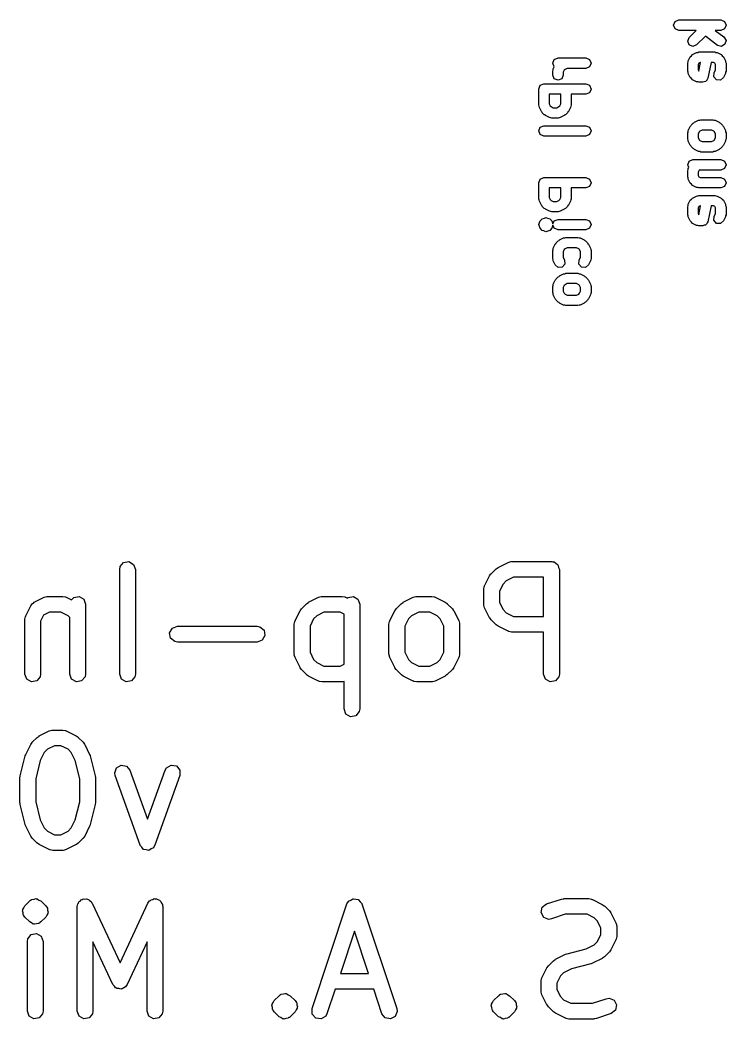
# Model space of a CAD drawing. Extents: x 93.7 to 107.5, y -108.7 to -89.5.
# Drawn here: x 100.77 to 107.51, y -108.73 to -99.18 of the extents above; entities that cross this region are included whole.
import ezdxf

# ---------------------------------------------------------------- set-up
doc = ezdxf.new("R2010")
doc.units = 0
doc.layers.add('BLACK', color=7, linetype='CONTINUOUS')

msp = doc.modelspace()

# ---------------------------------------------------------------- linework, layer by layer
at = {"layer": 'BLACK', "linetype": 'CONTINUOUS'}
for p, q in [((107.013, -99.2344), (107.028, -99.199)), ((107.028, -99.2697), (107.013, -99.2344)), ((107.028, -99.199), (107.063, -99.1844)), ((107.063, -99.1844), (107.463, -99.1844)), ((107.463, -99.1844), (107.499, -99.199)), ((107.499, -99.199), (107.513, -99.2344)), ((107.513, -99.2344), (107.499, -99.2697)), ((107.063, -99.2844), (107.028, -99.2697)), ((107.228, -99.2844), (107.063, -99.2844)), ((107.161, -99.3514), (107.228, -99.2844)), ((107.463, -99.2844), (107.41, -99.2844)), ((107.41, -99.2844), (107.493, -99.3467)), ((107.499, -99.2697), (107.463, -99.2844)), ((107.147, -99.3867), (107.161, -99.3514)), ((107.161, -99.4221), (107.147, -99.3867)), ((107.197, -99.4367), (107.161, -99.4221)), ((107.232, -99.4221), (107.197, -99.4367)), ((107.316, -99.3385), (107.232, -99.4221)), ((107.433, -99.4267), (107.316, -99.3385)), ((107.47, -99.4362), (107.433, -99.4267)), ((107.503, -99.4167), (107.47, -99.4362)), ((107.493, -99.3467), (107.513, -99.3797)), ((107.513, -99.3797), (107.503, -99.4167)), ((107.171, -99.5358), (107.183, -99.5254)), ((107.183, -99.5254), (107.193, -99.5134)), ((107.193, -99.5134), (107.231, -99.4944)), ((107.231, -99.4944), (107.243, -99.4936)), ((107.243, -99.4936), (107.254, -99.4891)), ((107.254, -99.4891), (107.406, -99.4891)), ((107.406, -99.4891), (107.417, -99.4936)), ((107.417, -99.4936), (107.428, -99.4944)), ((107.428, -99.4944), (107.467, -99.5134)), ((107.467, -99.5134), (107.477, -99.5254)), ((107.477, -99.5254), (107.489, -99.5358)), ((105.859, -99.5963), (105.873, -99.5609)), ((105.873, -99.6315), (105.859, -99.5963)), ((105.873, -99.5609), (105.909, -99.5463)), ((105.909, -99.5463), (106.175, -99.5463)), ((106.175, -99.5463), (106.211, -99.5609)), ((106.211, -99.5609), (106.225, -99.5963)), ((106.225, -99.5963), (106.211, -99.6316)), ((107.147, -99.5963), (107.151, -99.5855)), ((107.147, -99.6725), (107.147, -99.5963)), ((107.151, -99.5855), (107.152, -99.5739)), ((107.152, -99.5739), (107.171, -99.5358)), ((107.253, -99.5954), (107.247, -99.6081)), ((107.247, -99.6081), (107.247, -99.6606)), ((107.252, -99.6721), (107.269, -99.5891)), ((107.266, -99.5891), (107.253, -99.5954)), ((107.269, -99.5891), (107.266, -99.5891)), ((107.371, -99.5891), (107.341, -99.7394)), ((107.394, -99.5891), (107.371, -99.5891)), ((107.407, -99.5954), (107.394, -99.5891)), ((107.413, -99.6081), (107.407, -99.5954)), ((107.413, -99.6606), (107.413, -99.6081)), ((107.489, -99.5358), (107.508, -99.5739)), ((107.508, -99.5739), (107.509, -99.5855)), ((107.509, -99.5855), (107.513, -99.5963)), ((107.513, -99.5963), (107.513, -99.6725)), ((105.859, -99.6725), (105.863, -99.6617)), ((105.859, -99.7105), (105.859, -99.6725)), ((105.873, -99.7459), (105.859, -99.7105)), ((105.863, -99.6617), (105.864, -99.6501)), ((105.864, -99.6501), (105.873, -99.6315)), ((105.959, -99.7105), (105.944, -99.7459)), ((105.969, -99.664), (105.959, -99.6843)), ((105.959, -99.6843), (105.959, -99.7105)), ((105.976, -99.6564), (105.969, -99.664)), ((105.997, -99.6463), (105.976, -99.6564)), ((106.175, -99.6463), (105.997, -99.6463)), ((106.211, -99.6316), (106.175, -99.6463)), ((107.151, -99.6832), (107.147, -99.6725)), ((107.152, -99.6948), (107.151, -99.6832)), ((107.171, -99.7329), (107.152, -99.6948)), ((107.247, -99.6606), (107.252, -99.6721)), ((107.397, -99.7264), (107.399, -99.6882)), ((107.399, -99.6882), (107.413, -99.6606)), ((107.508, -99.6948), (107.489, -99.7329)), ((107.509, -99.6832), (107.508, -99.6948)), ((107.513, -99.6725), (107.509, -99.6832)), ((105.725, -99.8439), (105.74, -99.8085)), ((105.74, -99.8085), (105.775, -99.7939)), ((105.775, -99.7939), (106.175, -99.7939)), ((105.909, -99.7605), (105.873, -99.7459)), ((105.944, -99.7459), (105.909, -99.7605)), ((106.175, -99.7939), (106.211, -99.8085)), ((106.211, -99.8085), (106.225, -99.8439)), ((107.183, -99.7433), (107.171, -99.7329)), ((107.193, -99.7553), (107.183, -99.7433)), ((107.231, -99.7743), (107.193, -99.7553)), ((107.243, -99.7751), (107.231, -99.7743)), ((107.254, -99.7796), (107.243, -99.7751)), ((107.292, -99.7796), (107.254, -99.7796)), ((107.305, -99.774), (107.292, -99.7796)), ((107.32, -99.7712), (107.305, -99.774)), ((107.322, -99.7669), (107.32, -99.7712)), ((107.327, -99.765), (107.322, -99.7669)), ((107.333, -99.7515), (107.327, -99.765)), ((107.341, -99.7394), (107.333, -99.7515)), ((107.422, -99.7553), (107.397, -99.7264)), ((107.46, -99.758), (107.422, -99.7553)), ((107.489, -99.7329), (107.46, -99.758)), ((105.725, -99.9963), (105.725, -99.8439)), ((105.825, -99.8939), (105.825, -99.9845)), ((105.935, -99.8939), (105.825, -99.8939)), ((105.935, -99.9845), (105.935, -99.8939)), ((106.175, -99.8939), (106.035, -99.8939)), ((106.035, -99.8939), (106.035, -99.9963)), ((106.211, -99.8792), (106.175, -99.8939)), ((106.225, -99.8439), (106.211, -99.8792)), ((105.73, -100.007), (105.725, -99.9963)), ((105.825, -99.9845), (105.835, -100.005)), ((105.835, -100.005), (105.843, -100.012)), ((105.917, -100.012), (105.925, -100.005)), ((105.925, -100.005), (105.935, -99.9845)), ((106.035, -99.9963), (106.03, -100.007)), ((105.731, -100.019), (105.73, -100.007)), ((105.75, -100.057), (105.731, -100.019)), ((105.756, -100.062), (105.75, -100.057)), ((105.759, -100.07), (105.756, -100.062)), ((105.778, -100.089), (105.759, -100.07)), ((105.786, -100.092), (105.778, -100.089)), ((105.791, -100.098), (105.786, -100.092)), ((105.829, -100.117), (105.791, -100.098)), ((105.843, -100.012), (105.863, -100.022)), ((105.863, -100.022), (105.897, -100.022)), ((105.897, -100.022), (105.917, -100.012)), ((105.969, -100.098), (105.931, -100.117)), ((105.974, -100.092), (105.969, -100.098)), ((105.982, -100.089), (105.974, -100.092)), ((106.001, -100.07), (105.982, -100.089)), ((106.004, -100.062), (106.001, -100.07)), ((106.01, -100.057), (106.004, -100.062)), ((106.029, -100.019), (106.01, -100.057)), ((106.03, -100.007), (106.029, -100.019)), ((105.74, -100.209), (105.775, -100.194)), ((105.775, -100.194), (106.175, -100.194)), ((105.841, -100.118), (105.829, -100.117)), ((105.851, -100.122), (105.841, -100.118)), ((105.909, -100.122), (105.851, -100.122)), ((105.919, -100.118), (105.909, -100.122)), ((105.931, -100.117), (105.919, -100.118)), ((106.175, -100.194), (106.211, -100.209)), ((107.171, -100.202), (107.177, -100.197)), ((107.177, -100.197), (107.18, -100.189)), ((107.18, -100.189), (107.199, -100.17)), ((107.199, -100.17), (107.207, -100.167)), ((107.207, -100.167), (107.212, -100.161)), ((107.212, -100.161), (107.25, -100.142)), ((107.25, -100.142), (107.262, -100.141)), ((107.262, -100.141), (107.273, -100.137)), ((107.273, -100.137), (107.387, -100.137)), ((107.387, -100.137), (107.398, -100.141)), ((107.398, -100.141), (107.409, -100.142)), ((107.409, -100.142), (107.448, -100.161)), ((107.448, -100.161), (107.453, -100.167)), ((107.453, -100.167), (107.46, -100.17)), ((107.46, -100.17), (107.48, -100.189)), ((107.48, -100.189), (107.483, -100.197)), ((107.483, -100.197), (107.489, -100.202)), ((105.725, -100.244), (105.74, -100.209)), ((105.74, -100.279), (105.725, -100.244)), ((105.775, -100.294), (105.74, -100.279)), ((106.211, -100.279), (106.175, -100.294)), ((106.211, -100.209), (106.225, -100.244)), ((106.225, -100.244), (106.211, -100.279)), ((107.147, -100.263), (107.151, -100.252)), ((107.147, -100.32), (107.147, -100.263)), ((107.151, -100.252), (107.152, -100.241)), ((107.152, -100.241), (107.171, -100.202)), ((107.257, -100.254), (107.247, -100.275)), ((107.247, -100.275), (107.247, -100.308)), ((107.264, -100.247), (107.257, -100.254)), ((107.285, -100.237), (107.264, -100.247)), ((107.375, -100.237), (107.285, -100.237)), ((107.396, -100.247), (107.375, -100.237)), ((107.403, -100.254), (107.396, -100.247)), ((107.413, -100.275), (107.403, -100.254)), ((107.413, -100.308), (107.413, -100.275)), ((107.489, -100.202), (107.508, -100.241)), ((107.508, -100.241), (107.509, -100.252)), ((107.509, -100.252), (107.513, -100.263)), ((107.513, -100.263), (107.513, -100.32)), ((106.175, -100.294), (105.775, -100.294)), ((107.151, -100.331), (107.147, -100.32)), ((107.152, -100.342), (107.151, -100.331)), ((107.171, -100.381), (107.152, -100.342)), ((107.177, -100.386), (107.171, -100.381)), ((107.18, -100.394), (107.177, -100.386)), ((107.247, -100.308), (107.257, -100.329)), ((107.257, -100.329), (107.264, -100.336)), ((107.264, -100.336), (107.285, -100.346)), ((107.285, -100.346), (107.375, -100.346)), ((107.375, -100.346), (107.396, -100.336)), ((107.396, -100.336), (107.403, -100.329)), ((107.403, -100.329), (107.413, -100.308)), ((107.483, -100.386), (107.48, -100.394)), ((107.489, -100.381), (107.483, -100.386)), ((107.508, -100.342), (107.489, -100.381)), ((107.509, -100.331), (107.508, -100.342)), ((107.513, -100.32), (107.509, -100.331)), ((107.199, -100.413), (107.18, -100.394)), ((107.207, -100.416), (107.199, -100.413)), ((107.212, -100.422), (107.207, -100.416)), ((107.25, -100.441), (107.212, -100.422)), ((107.262, -100.442), (107.25, -100.441)), ((107.273, -100.446), (107.262, -100.442)), ((107.387, -100.446), (107.273, -100.446)), ((107.398, -100.442), (107.387, -100.446)), ((107.409, -100.441), (107.398, -100.442)), ((107.448, -100.422), (107.409, -100.441)), ((107.453, -100.416), (107.448, -100.422)), ((107.46, -100.413), (107.453, -100.416)), ((107.48, -100.394), (107.46, -100.413)), ((107.147, -100.568), (107.161, -100.532)), ((107.157, -100.592), (107.147, -100.568)), ((107.161, -100.532), (107.197, -100.518)), ((107.197, -100.518), (107.463, -100.518)), ((107.463, -100.518), (107.499, -100.532)), ((107.499, -100.532), (107.513, -100.568)), ((107.513, -100.568), (107.499, -100.603)), ((107.147, -100.625), (107.151, -100.614)), ((107.147, -100.682), (107.147, -100.625)), ((107.151, -100.614), (107.152, -100.602)), ((107.152, -100.602), (107.157, -100.592)), ((107.256, -100.618), (107.247, -100.637)), ((107.247, -100.637), (107.247, -100.67)), ((107.247, -100.67), (107.253, -100.683)), ((107.463, -100.618), (107.256, -100.618)), ((107.499, -100.603), (107.463, -100.618)), ((105.725, -100.739), (105.74, -100.704)), ((105.725, -100.892), (105.725, -100.739)), ((105.74, -100.704), (105.775, -100.689)), ((105.775, -100.689), (106.175, -100.689)), ((106.175, -100.689), (106.211, -100.704)), ((106.211, -100.704), (106.225, -100.739)), ((106.225, -100.739), (106.211, -100.774)), ((107.151, -100.693), (107.147, -100.682)), ((107.152, -100.704), (107.151, -100.693)), ((107.171, -100.742), (107.152, -100.704)), ((107.183, -100.753), (107.171, -100.742)), ((107.193, -100.765), (107.183, -100.753)), ((107.231, -100.784), (107.193, -100.765)), ((107.253, -100.683), (107.266, -100.689)), ((107.266, -100.689), (107.463, -100.689)), ((107.463, -100.689), (107.499, -100.704)), ((107.499, -100.704), (107.513, -100.739)), ((107.513, -100.739), (107.499, -100.774)), ((105.825, -100.789), (105.825, -100.88)), ((105.935, -100.789), (105.825, -100.789)), ((105.935, -100.88), (105.935, -100.789)), ((106.175, -100.789), (106.035, -100.789)), ((106.035, -100.789), (106.035, -100.892)), ((106.211, -100.774), (106.175, -100.789)), ((107.243, -100.785), (107.231, -100.784)), ((107.231, -100.866), (107.243, -100.865)), ((107.254, -100.789), (107.243, -100.785)), ((107.243, -100.865), (107.254, -100.861)), ((107.463, -100.789), (107.254, -100.789)), ((107.254, -100.861), (107.406, -100.861)), ((107.406, -100.861), (107.417, -100.865)), ((107.417, -100.865), (107.428, -100.866)), ((107.499, -100.774), (107.463, -100.789)), ((105.73, -100.902), (105.725, -100.892)), ((105.731, -100.914), (105.73, -100.902)), ((105.75, -100.952), (105.731, -100.914)), ((105.756, -100.957), (105.75, -100.952)), ((105.759, -100.965), (105.756, -100.957)), ((105.825, -100.88), (105.835, -100.9)), ((105.835, -100.9), (105.843, -100.908)), ((105.843, -100.908), (105.863, -100.918)), ((105.863, -100.918), (105.897, -100.918)), ((105.897, -100.918), (105.917, -100.908)), ((105.917, -100.908), (105.925, -100.9)), ((105.925, -100.9), (105.935, -100.88)), ((106.004, -100.957), (106.001, -100.965)), ((106.01, -100.952), (106.004, -100.957)), ((106.029, -100.914), (106.01, -100.952)), ((106.03, -100.902), (106.029, -100.914)), ((106.035, -100.892), (106.03, -100.902)), ((107.147, -100.968), (107.151, -100.957)), ((107.151, -100.957), (107.152, -100.945)), ((107.152, -100.945), (107.171, -100.907)), ((107.171, -100.907), (107.183, -100.897)), ((107.183, -100.897), (107.193, -100.885)), ((107.193, -100.885), (107.231, -100.866)), ((107.428, -100.866), (107.467, -100.885)), ((107.467, -100.885), (107.477, -100.897)), ((107.477, -100.897), (107.489, -100.907)), ((107.489, -100.907), (107.508, -100.945)), ((107.508, -100.945), (107.509, -100.957)), ((107.509, -100.957), (107.513, -100.968)), ((105.778, -100.984), (105.759, -100.965)), ((105.786, -100.987), (105.778, -100.984)), ((105.791, -100.993), (105.786, -100.987)), ((105.829, -101.012), (105.791, -100.993)), ((105.841, -101.013), (105.829, -101.012)), ((105.851, -101.018), (105.841, -101.013)), ((105.909, -101.018), (105.851, -101.018)), ((105.919, -101.013), (105.909, -101.018)), ((105.931, -101.012), (105.919, -101.013)), ((105.969, -100.993), (105.931, -101.012)), ((105.974, -100.987), (105.969, -100.993)), ((105.982, -100.984), (105.974, -100.987)), ((106.001, -100.965), (105.982, -100.984)), ((107.147, -101.044), (107.147, -100.968)), ((107.151, -101.055), (107.147, -101.044)), ((107.152, -101.066), (107.151, -101.055)), ((107.253, -100.967), (107.247, -100.979)), ((107.247, -100.979), (107.247, -101.032)), ((107.247, -101.032), (107.252, -101.044)), ((107.252, -101.044), (107.269, -100.961)), ((107.266, -100.961), (107.253, -100.967)), ((107.269, -100.961), (107.266, -100.961)), ((107.371, -100.961), (107.341, -101.111)), ((107.394, -100.961), (107.371, -100.961)), ((107.407, -100.967), (107.394, -100.961)), ((107.399, -101.06), (107.413, -101.032)), ((107.413, -100.979), (107.407, -100.967)), ((107.413, -101.032), (107.413, -100.979)), ((107.509, -101.055), (107.508, -101.066)), ((107.513, -101.044), (107.509, -101.055)), ((107.513, -100.968), (107.513, -101.044)), ((105.725, -101.139), (105.73, -101.129)), ((105.729, -101.148), (105.725, -101.139)), ((105.74, -101.174), (105.729, -101.148)), ((105.73, -101.129), (105.733, -101.12)), ((105.733, -101.12), (105.74, -101.104)), ((105.74, -101.104), (105.759, -101.085)), ((105.74, -101.104), (105.74, -101.104)), ((105.74, -101.104), (105.74, -101.104)), ((105.759, -101.085), (105.78, -101.076)), ((105.759, -101.085), (105.759, -101.085)), ((105.759, -101.085), (105.759, -101.085)), ((105.78, -101.076), (105.794, -101.07)), ((105.794, -101.07), (105.794, -101.07)), ((105.794, -101.07), (105.809, -101.076)), ((105.809, -101.076), (105.83, -101.085)), ((105.83, -101.085), (105.83, -101.085)), ((105.83, -101.085), (105.83, -101.085)), ((105.83, -101.085), (105.849, -101.104)), ((105.849, -101.104), (105.849, -101.104)), ((105.849, -101.104), (105.861, -101.133)), ((105.861, -101.145), (105.849, -101.174)), ((105.861, -101.133), (105.873, -101.104)), ((105.873, -101.174), (105.861, -101.145)), ((105.873, -101.104), (105.909, -101.089)), ((105.909, -101.089), (106.175, -101.089)), ((106.175, -101.089), (106.211, -101.104)), ((106.211, -101.104), (106.225, -101.139)), ((106.225, -101.139), (106.211, -101.174)), ((107.171, -101.104), (107.152, -101.066)), ((107.183, -101.115), (107.171, -101.104)), ((107.193, -101.127), (107.183, -101.115)), ((107.231, -101.146), (107.193, -101.127)), ((107.243, -101.147), (107.231, -101.146)), ((107.254, -101.151), (107.243, -101.147)), ((107.292, -101.151), (107.254, -101.151)), ((107.305, -101.145), (107.292, -101.151)), ((107.32, -101.143), (107.305, -101.145)), ((107.322, -101.138), (107.32, -101.143)), ((107.327, -101.136), (107.322, -101.138)), ((107.333, -101.123), (107.327, -101.136)), ((107.341, -101.111), (107.333, -101.123)), ((107.397, -101.098), (107.399, -101.06)), ((107.422, -101.127), (107.397, -101.098)), ((107.46, -101.129), (107.422, -101.127)), ((107.489, -101.104), (107.46, -101.129)), ((107.508, -101.066), (107.489, -101.104)), ((105.759, -101.194), (105.74, -101.174)), ((105.74, -101.174), (105.74, -101.174)), ((105.74, -101.174), (105.74, -101.174)), ((105.774, -101.2), (105.759, -101.194)), ((105.794, -101.208), (105.774, -101.2)), ((105.83, -101.194), (105.794, -101.208)), ((105.849, -101.174), (105.83, -101.194)), ((105.909, -101.189), (105.873, -101.174)), ((106.175, -101.189), (105.909, -101.189)), ((106.211, -101.174), (106.175, -101.189)), ((105.864, -101.364), (105.883, -101.326)), ((105.883, -101.326), (105.889, -101.321)), ((105.889, -101.321), (105.892, -101.313)), ((105.892, -101.313), (105.911, -101.294)), ((105.911, -101.294), (105.919, -101.291)), ((105.919, -101.291), (105.924, -101.285)), ((105.924, -101.285), (105.962, -101.266)), ((105.962, -101.266), (105.974, -101.265)), ((105.974, -101.265), (105.985, -101.261)), ((105.985, -101.261), (106.099, -101.261)), ((106.099, -101.261), (106.11, -101.265)), ((106.11, -101.265), (106.121, -101.266)), ((106.121, -101.266), (106.16, -101.285)), ((106.16, -101.285), (106.165, -101.291)), ((106.165, -101.291), (106.172, -101.294)), ((106.172, -101.294), (106.192, -101.313)), ((106.192, -101.313), (106.195, -101.321)), ((106.195, -101.321), (106.201, -101.326)), ((106.201, -101.326), (106.22, -101.364)), ((105.859, -101.387), (105.863, -101.376)), ((105.859, -101.463), (105.859, -101.387)), ((105.863, -101.376), (105.864, -101.364)), ((105.969, -101.378), (105.959, -101.399)), ((105.959, -101.399), (105.959, -101.451)), ((105.976, -101.371), (105.969, -101.378)), ((105.997, -101.361), (105.976, -101.371)), ((106.087, -101.361), (105.997, -101.361)), ((106.108, -101.371), (106.087, -101.361)), ((106.115, -101.378), (106.108, -101.371)), ((106.125, -101.399), (106.115, -101.378)), ((106.125, -101.451), (106.125, -101.399)), ((106.22, -101.364), (106.221, -101.376)), ((106.221, -101.376), (106.225, -101.387)), ((106.225, -101.387), (106.225, -101.463)), ((105.863, -101.474), (105.859, -101.463)), ((105.864, -101.485), (105.863, -101.474)), ((105.883, -101.523), (105.864, -101.485)), ((105.912, -101.548), (105.883, -101.523)), ((105.975, -101.517), (105.95, -101.546)), ((105.959, -101.451), (105.972, -101.479)), ((105.972, -101.479), (105.975, -101.517)), ((106.109, -101.517), (106.111, -101.479)), ((106.134, -101.546), (106.109, -101.517)), ((106.111, -101.479), (106.125, -101.451)), ((106.201, -101.523), (106.172, -101.548)), ((106.22, -101.485), (106.201, -101.523)), ((106.221, -101.474), (106.22, -101.485)), ((106.225, -101.463), (106.221, -101.474)), ((105.95, -101.546), (105.912, -101.548)), ((105.919, -101.634), (105.924, -101.628)), ((105.924, -101.628), (105.962, -101.609)), ((105.962, -101.609), (105.974, -101.608)), ((105.974, -101.608), (105.985, -101.603)), ((105.985, -101.603), (106.099, -101.603)), ((106.099, -101.603), (106.11, -101.608)), ((106.11, -101.608), (106.121, -101.609)), ((106.121, -101.609), (106.16, -101.628)), ((106.172, -101.548), (106.134, -101.546)), ((106.16, -101.628), (106.165, -101.634)), ((105.859, -101.73), (105.863, -101.719)), ((105.863, -101.719), (105.864, -101.707)), ((105.864, -101.707), (105.883, -101.669)), ((105.883, -101.669), (105.889, -101.664)), ((105.889, -101.664), (105.892, -101.656)), ((105.892, -101.656), (105.911, -101.637)), ((105.911, -101.637), (105.919, -101.634)), ((105.969, -101.721), (105.959, -101.741)), ((105.976, -101.714), (105.969, -101.721)), ((105.997, -101.703), (105.976, -101.714)), ((106.087, -101.703), (105.997, -101.703)), ((106.108, -101.714), (106.087, -101.703)), ((106.115, -101.721), (106.108, -101.714)), ((106.125, -101.741), (106.115, -101.721)), ((106.165, -101.634), (106.172, -101.637)), ((106.172, -101.637), (106.192, -101.656)), ((106.192, -101.656), (106.195, -101.664)), ((106.195, -101.664), (106.201, -101.669)), ((106.201, -101.669), (106.22, -101.707)), ((106.22, -101.707), (106.221, -101.719)), ((106.221, -101.719), (106.225, -101.73)), ((105.859, -101.787), (105.859, -101.73)), ((105.863, -101.797), (105.859, -101.787)), ((105.864, -101.809), (105.863, -101.797)), ((105.883, -101.847), (105.864, -101.809)), ((105.959, -101.741), (105.959, -101.775)), ((105.959, -101.775), (105.969, -101.795)), ((105.969, -101.795), (105.976, -101.803)), ((105.976, -101.803), (105.997, -101.813)), ((105.997, -101.813), (106.087, -101.813)), ((106.087, -101.813), (106.108, -101.803)), ((106.108, -101.803), (106.115, -101.795)), ((106.115, -101.795), (106.125, -101.775)), ((106.125, -101.775), (106.125, -101.741)), ((106.22, -101.809), (106.201, -101.847)), ((106.221, -101.797), (106.22, -101.809)), ((106.225, -101.787), (106.221, -101.797)), ((106.225, -101.73), (106.225, -101.787)), ((105.889, -101.853), (105.883, -101.847)), ((105.892, -101.86), (105.889, -101.853)), ((105.911, -101.879), (105.892, -101.86)), ((105.919, -101.882), (105.911, -101.879)), ((105.924, -101.889), (105.919, -101.882)), ((105.962, -101.908), (105.924, -101.889)), ((105.974, -101.908), (105.962, -101.908)), ((105.985, -101.913), (105.974, -101.908)), ((106.099, -101.913), (105.985, -101.913)), ((106.11, -101.908), (106.099, -101.913)), ((106.121, -101.908), (106.11, -101.908)), ((106.16, -101.889), (106.121, -101.908)), ((106.165, -101.882), (106.16, -101.889)), ((106.172, -101.879), (106.165, -101.882)), ((106.192, -101.86), (106.172, -101.879)), ((106.195, -101.853), (106.192, -101.86)), ((106.201, -101.847), (106.195, -101.853)), ((101.728, -104.406), (101.761, -104.367)), ((101.761, -104.367), (101.812, -104.358)), ((101.812, -104.358), (101.856, -104.384)), ((101.856, -104.384), (101.874, -104.432)), ((105.337, -104.413), (105.432, -104.365)), ((105.432, -104.365), (105.457, -104.357)), ((105.457, -104.357), (105.461, -104.359)), ((105.461, -104.359), (105.466, -104.357)), ((105.466, -104.357), (105.847, -104.357)), ((105.847, -104.357), (105.856, -104.359)), ((105.856, -104.359), (105.86, -104.358)), ((105.86, -104.358), (105.862, -104.36)), ((105.862, -104.36), (105.872, -104.361)), ((105.872, -104.361), (105.887, -104.374)), ((105.887, -104.374), (105.904, -104.384)), ((105.904, -104.384), (105.906, -104.39)), ((105.906, -104.39), (105.911, -104.394)), ((105.911, -104.394), (105.915, -104.414)), ((101.724, -104.432), (101.728, -104.406)), ((101.724, -105.432), (101.724, -104.432)), ((101.874, -104.432), (101.874, -105.432)), ((105.256, -104.494), (105.269, -104.476)), ((105.269, -104.476), (105.27, -104.474)), ((105.27, -104.474), (105.317, -104.427)), ((105.317, -104.427), (105.336, -104.414)), ((105.336, -104.414), (105.337, -104.413)), ((105.915, -104.414), (105.922, -104.432)), ((105.922, -104.432), (105.922, -105.432)), ((105.208, -104.589), (105.256, -104.494)), ((105.384, -104.572), (105.35, -104.64)), ((105.415, -104.541), (105.384, -104.572)), ((105.483, -104.507), (105.415, -104.541)), ((105.772, -104.507), (105.483, -104.507)), ((105.772, -104.881), (105.772, -104.507)), ((105.2, -104.622), (105.205, -104.597)), ((105.2, -104.765), (105.2, -104.622)), ((105.205, -104.597), (105.208, -104.593)), ((105.208, -104.593), (105.208, -104.589)), ((105.35, -104.64), (105.35, -104.748)), ((100.875, -104.779), (100.89, -104.758)), ((100.89, -104.758), (100.901, -104.754)), ((100.901, -104.754), (100.908, -104.746)), ((100.908, -104.746), (101.003, -104.698)), ((101.003, -104.698), (101.028, -104.691)), ((101.028, -104.691), (101.033, -104.692)), ((101.033, -104.692), (101.037, -104.69)), ((101.037, -104.69), (101.18, -104.69)), ((101.18, -104.69), (101.206, -104.695)), ((101.206, -104.695), (101.209, -104.698)), ((101.209, -104.698), (101.213, -104.698)), ((101.213, -104.698), (101.265, -104.724)), ((101.265, -104.724), (101.285, -104.7)), ((101.285, -104.7), (101.336, -104.691)), ((101.336, -104.691), (101.38, -104.717)), ((101.38, -104.717), (101.398, -104.765)), ((101.398, -104.765), (101.398, -105.432)), ((103.46, -104.808), (103.508, -104.76)), ((103.508, -104.76), (103.526, -104.747)), ((103.526, -104.747), (103.527, -104.746)), ((103.527, -104.746), (103.623, -104.698)), ((103.623, -104.698), (103.647, -104.691)), ((103.647, -104.691), (103.652, -104.692)), ((103.652, -104.692), (103.656, -104.69)), ((103.656, -104.69), (103.847, -104.69)), ((103.847, -104.69), (103.872, -104.695)), ((103.872, -104.695), (103.876, -104.698)), ((103.876, -104.698), (103.88, -104.698)), ((103.88, -104.698), (103.898, -104.707)), ((103.898, -104.707), (103.904, -104.7)), ((103.904, -104.7), (103.955, -104.691)), ((103.955, -104.691), (103.999, -104.717)), ((103.999, -104.717), (104.017, -104.765)), ((104.017, -104.765), (104.017, -105.765)), ((104.365, -104.808), (104.413, -104.76)), ((104.413, -104.76), (104.431, -104.747)), ((104.431, -104.747), (104.432, -104.746)), ((104.432, -104.746), (104.527, -104.698)), ((104.527, -104.698), (104.552, -104.691)), ((104.552, -104.691), (104.557, -104.692)), ((104.557, -104.692), (104.561, -104.69)), ((104.561, -104.69), (104.704, -104.69)), ((104.704, -104.69), (104.729, -104.695)), ((104.729, -104.695), (104.733, -104.698)), ((104.733, -104.698), (104.737, -104.698)), ((104.737, -104.698), (104.832, -104.746)), ((104.832, -104.746), (104.85, -104.759)), ((104.85, -104.759), (104.852, -104.76)), ((104.852, -104.76), (104.9, -104.808)), ((105.202, -104.77), (105.2, -104.765)), ((105.201, -104.774), (105.202, -104.77)), ((105.208, -104.799), (105.201, -104.774)), ((105.35, -104.748), (105.384, -104.816)), ((100.827, -104.875), (100.875, -104.779)), ((100.998, -104.869), (100.969, -104.926)), ((101.055, -104.84), (100.998, -104.869)), ((101.162, -104.84), (101.055, -104.84)), ((101.231, -104.875), (101.162, -104.84)), ((103.398, -104.922), (103.446, -104.827)), ((103.446, -104.827), (103.459, -104.809)), ((103.459, -104.809), (103.46, -104.808)), ((103.674, -104.84), (103.605, -104.875)), ((103.829, -104.84), (103.674, -104.84)), ((103.867, -104.859), (103.829, -104.84)), ((103.867, -105.338), (103.867, -104.859)), ((104.303, -104.922), (104.351, -104.827)), ((104.351, -104.827), (104.364, -104.809)), ((104.364, -104.809), (104.365, -104.808)), ((104.579, -104.84), (104.51, -104.875)), ((104.686, -104.84), (104.579, -104.84)), ((104.754, -104.875), (104.686, -104.84)), ((104.9, -104.808), (104.912, -104.826)), ((104.912, -104.826), (104.914, -104.827)), ((104.914, -104.827), (104.961, -104.922)), ((105.256, -104.894), (105.208, -104.799)), ((105.384, -104.816), (105.415, -104.847)), ((105.415, -104.847), (105.483, -104.881)), ((100.819, -104.908), (100.824, -104.883)), ((100.819, -105.432), (100.819, -104.908)), ((100.824, -104.883), (100.827, -104.879)), ((100.827, -104.879), (100.827, -104.875)), ((100.969, -104.926), (100.969, -105.432)), ((101.248, -104.892), (101.231, -104.875)), ((101.248, -105.432), (101.248, -104.892)), ((103.391, -104.956), (103.395, -104.93)), ((103.391, -105.241), (103.391, -104.956)), ((103.395, -104.93), (103.398, -104.927)), ((103.398, -104.927), (103.398, -104.922)), ((103.575, -104.905), (103.541, -104.973)), ((103.605, -104.875), (103.575, -104.905)), ((104.295, -104.956), (104.3, -104.93)), ((104.295, -105.241), (104.295, -104.956)), ((104.3, -104.93), (104.303, -104.927)), ((104.303, -104.927), (104.303, -104.922)), ((104.48, -104.905), (104.445, -104.973)), ((104.51, -104.875), (104.48, -104.905)), ((104.785, -104.905), (104.754, -104.875)), ((104.819, -104.973), (104.785, -104.905)), ((104.961, -104.922), (104.969, -104.947)), ((104.969, -104.947), (104.968, -104.952)), ((104.968, -104.952), (104.969, -104.956)), ((104.969, -104.956), (104.969, -105.241)), ((105.257, -104.895), (105.256, -104.894)), ((105.27, -104.914), (105.257, -104.895)), ((105.317, -104.961), (105.27, -104.914)), ((105.319, -104.962), (105.317, -104.961)), ((105.337, -104.975), (105.319, -104.962)), ((105.483, -104.881), (105.772, -104.881)), ((102.201, -105.038), (102.227, -104.994)), ((102.21, -105.089), (102.201, -105.038)), ((102.227, -104.994), (102.275, -104.976)), ((102.275, -104.976), (103.037, -104.976)), ((103.037, -104.976), (103.063, -104.981)), ((103.063, -104.981), (103.102, -105.014)), ((103.111, -105.064), (103.085, -105.108)), ((103.102, -105.014), (103.111, -105.064)), ((103.541, -104.973), (103.541, -105.224)), ((104.445, -104.973), (104.445, -105.224)), ((104.819, -105.224), (104.819, -104.973)), ((105.432, -105.023), (105.337, -104.975)), ((105.436, -105.023), (105.432, -105.023)), ((105.44, -105.026), (105.436, -105.023)), ((105.466, -105.031), (105.44, -105.026)), ((105.772, -105.031), (105.466, -105.031)), ((105.772, -105.432), (105.772, -105.031)), ((102.249, -105.121), (102.21, -105.089)), ((102.275, -105.126), (102.249, -105.121)), ((103.037, -105.126), (102.275, -105.126)), ((103.085, -105.108), (103.037, -105.126)), ((103.392, -105.246), (103.391, -105.241)), ((103.391, -105.25), (103.392, -105.246)), ((103.398, -105.275), (103.391, -105.25)), ((103.541, -105.224), (103.575, -105.292)), ((104.297, -105.246), (104.295, -105.241)), ((104.296, -105.25), (104.297, -105.246)), ((104.303, -105.275), (104.296, -105.25)), ((104.445, -105.224), (104.48, -105.292)), ((104.785, -105.292), (104.819, -105.224)), ((104.969, -105.241), (104.965, -105.267)), ((103.446, -105.37), (103.398, -105.275)), ((103.575, -105.292), (103.605, -105.323)), ((103.605, -105.323), (103.674, -105.357)), ((103.829, -105.357), (103.867, -105.338)), ((104.351, -105.37), (104.303, -105.275)), ((104.48, -105.292), (104.51, -105.323)), ((104.51, -105.323), (104.579, -105.357)), ((104.686, -105.357), (104.754, -105.323)), ((104.754, -105.323), (104.785, -105.292)), ((104.961, -105.275), (104.914, -105.37)), ((104.962, -105.271), (104.961, -105.275)), ((104.965, -105.267), (104.962, -105.271)), ((100.837, -105.48), (100.819, -105.432)), ((100.969, -105.432), (100.965, -105.458)), ((101.265, -105.48), (101.248, -105.432)), ((101.398, -105.432), (101.393, -105.458)), ((101.741, -105.48), (101.724, -105.432)), ((101.874, -105.432), (101.869, -105.458)), ((103.447, -105.371), (103.446, -105.37)), ((103.46, -105.39), (103.447, -105.371)), ((103.508, -105.437), (103.46, -105.39)), ((103.509, -105.438), (103.508, -105.437)), ((103.527, -105.451), (103.509, -105.438)), ((103.674, -105.357), (103.829, -105.357)), ((104.352, -105.371), (104.351, -105.37)), ((104.365, -105.39), (104.352, -105.371)), ((104.413, -105.437), (104.365, -105.39)), ((104.414, -105.438), (104.413, -105.437)), ((104.432, -105.451), (104.414, -105.438)), ((104.579, -105.357), (104.686, -105.357)), ((104.852, -105.437), (104.834, -105.45)), ((104.9, -105.39), (104.852, -105.437)), ((104.914, -105.37), (104.9, -105.388)), ((104.9, -105.388), (104.9, -105.39)), ((105.789, -105.48), (105.772, -105.432)), ((105.922, -105.432), (105.917, -105.458)), ((100.881, -105.506), (100.837, -105.48)), ((100.932, -105.497), (100.881, -105.506)), ((100.965, -105.458), (100.932, -105.497)), ((101.31, -105.506), (101.265, -105.48)), ((101.36, -105.497), (101.31, -105.506)), ((101.393, -105.458), (101.36, -105.497)), ((101.786, -105.506), (101.741, -105.48)), ((101.836, -105.497), (101.786, -105.506)), ((101.869, -105.458), (101.836, -105.497)), ((103.623, -105.499), (103.527, -105.451)), ((103.627, -105.5), (103.623, -105.499)), ((103.63, -105.502), (103.627, -105.5)), ((103.656, -105.507), (103.63, -105.502)), ((103.847, -105.507), (103.656, -105.507)), ((103.851, -105.505), (103.847, -105.507)), ((103.855, -105.506), (103.851, -105.505)), ((103.867, -105.503), (103.855, -105.506)), ((103.867, -105.765), (103.867, -105.503)), ((104.527, -105.499), (104.432, -105.451)), ((104.532, -105.5), (104.527, -105.499)), ((104.535, -105.502), (104.532, -105.5)), ((104.561, -105.507), (104.535, -105.502)), ((104.704, -105.507), (104.561, -105.507)), ((104.708, -105.505), (104.704, -105.507)), ((104.712, -105.506), (104.708, -105.505)), ((104.737, -105.499), (104.712, -105.506)), ((104.832, -105.451), (104.737, -105.499)), ((104.834, -105.45), (104.832, -105.451)), ((105.834, -105.506), (105.789, -105.48)), ((105.884, -105.497), (105.834, -105.506)), ((105.917, -105.458), (105.884, -105.497)), ((103.884, -105.814), (103.867, -105.765)), ((103.929, -105.839), (103.884, -105.814)), ((104.012, -105.791), (103.979, -105.83)), ((104.017, -105.765), (104.012, -105.791)), ((103.979, -105.83), (103.929, -105.839)), ((100.956, -106.023), (101.051, -105.975)), ((101.051, -105.975), (101.076, -105.967)), ((101.076, -105.967), (101.08, -105.969)), ((101.08, -105.969), (101.085, -105.967)), ((101.085, -105.967), (101.18, -105.967)), ((101.18, -105.967), (101.206, -105.971)), ((101.206, -105.971), (101.209, -105.974)), ((101.209, -105.974), (101.213, -105.975)), ((101.213, -105.975), (101.309, -106.023)), ((100.827, -106.199), (100.875, -106.104)), ((100.875, -106.104), (100.888, -106.086)), ((100.888, -106.086), (100.889, -106.084)), ((100.889, -106.084), (100.936, -106.037)), ((100.936, -106.037), (100.955, -106.024)), ((100.955, -106.024), (100.956, -106.023)), ((101.309, -106.023), (101.327, -106.036)), ((101.327, -106.036), (101.328, -106.037)), ((101.328, -106.037), (101.376, -106.084)), ((101.376, -106.084), (101.389, -106.103)), ((101.389, -106.103), (101.39, -106.104)), ((101.39, -106.104), (101.437, -106.199)), ((100.821, -106.214), (100.827, -106.202)), ((100.827, -106.202), (100.827, -106.199)), ((101.003, -106.182), (100.965, -106.259)), ((101.034, -106.151), (101.003, -106.182)), ((101.102, -106.117), (101.034, -106.151)), ((101.162, -106.117), (101.102, -106.117)), ((101.231, -106.151), (101.162, -106.117)), ((101.261, -106.182), (101.231, -106.151)), ((101.3, -106.259), (101.261, -106.182)), ((101.437, -106.199), (101.441, -106.211)), ((100.774, -106.405), (100.821, -106.214)), ((100.965, -106.259), (100.922, -106.432)), ((101.343, -106.432), (101.3, -106.259)), ((101.441, -106.211), (101.443, -106.214)), ((101.443, -106.214), (101.491, -106.405)), ((101.694, -106.327), (101.739, -106.301)), ((101.739, -106.301), (101.789, -106.311)), ((102.17, -106.327), (102.214, -106.302)), ((102.214, -106.302), (102.265, -106.31)), ((101.676, -106.375), (101.694, -106.327)), ((101.681, -106.401), (101.676, -106.375)), ((101.789, -106.311), (101.822, -106.35)), ((101.822, -106.35), (101.989, -106.819)), ((101.989, -106.819), (102.157, -106.35)), ((102.157, -106.35), (102.17, -106.327)), ((102.265, -106.31), (102.298, -106.349)), ((102.298, -106.349), (102.298, -106.401)), ((100.772, -106.423), (100.774, -106.408)), ((100.772, -106.661), (100.772, -106.423)), ((100.774, -106.408), (100.774, -106.405)), ((100.922, -106.432), (100.922, -106.652)), ((101.343, -106.652), (101.343, -106.432)), ((101.491, -106.405), (101.492, -106.42)), ((101.492, -106.42), (101.493, -106.423)), ((101.493, -106.423), (101.493, -106.661)), ((101.919, -107.067), (101.681, -106.401)), ((102.298, -106.401), (102.06, -107.067)), ((100.773, -106.664), (100.772, -106.661)), ((100.774, -106.679), (100.773, -106.664)), ((100.821, -106.87), (100.774, -106.679)), ((100.922, -106.652), (100.965, -106.825)), ((101.3, -106.825), (101.343, -106.652)), ((101.491, -106.679), (101.443, -106.87)), ((101.493, -106.661), (101.49, -106.676)), ((101.49, -106.676), (101.491, -106.679)), ((100.823, -106.873), (100.821, -106.87)), ((100.827, -106.885), (100.823, -106.873)), ((100.965, -106.825), (101.003, -106.902)), ((101.261, -106.902), (101.3, -106.825)), ((101.443, -106.87), (101.438, -106.882)), ((100.875, -106.98), (100.827, -106.885)), ((101.003, -106.902), (101.034, -106.933)), ((101.034, -106.933), (101.102, -106.967)), ((101.102, -106.967), (101.162, -106.967)), ((101.162, -106.967), (101.231, -106.933)), ((101.231, -106.933), (101.261, -106.902)), ((101.437, -106.885), (101.39, -106.98)), ((101.438, -106.882), (101.437, -106.885)), ((100.876, -106.981), (100.875, -106.98)), ((100.889, -107), (100.876, -106.981)), ((100.936, -107.047), (100.889, -107)), ((100.938, -107.048), (100.936, -107.047)), ((100.956, -107.061), (100.938, -107.048)), ((101.051, -107.109), (100.956, -107.061)), ((101.309, -107.061), (101.213, -107.109)), ((101.31, -107.06), (101.309, -107.061)), ((101.328, -107.047), (101.31, -107.06)), ((101.376, -107), (101.328, -107.047)), ((101.39, -106.98), (101.376, -106.998)), ((101.376, -106.998), (101.376, -107)), ((101.919, -107.068), (101.919, -107.067)), ((102.06, -107.067), (102.047, -107.09)), ((101.056, -107.11), (101.051, -107.109)), ((101.059, -107.112), (101.056, -107.11)), ((101.085, -107.117), (101.059, -107.112)), ((101.18, -107.117), (101.085, -107.117)), ((101.184, -107.115), (101.18, -107.117)), ((101.188, -107.116), (101.184, -107.115)), ((101.213, -107.109), (101.188, -107.116)), ((101.935, -107.087), (101.919, -107.068)), ((101.919, -107.068), (101.919, -107.068)), ((101.951, -107.107), (101.935, -107.087)), ((101.952, -107.107), (101.951, -107.107)), ((101.977, -107.111), (101.952, -107.107)), ((101.952, -107.107), (101.952, -107.107)), ((102.002, -107.116), (101.977, -107.111)), ((102.003, -107.116), (102.002, -107.116)), ((102.002, -107.116), (102.002, -107.116)), ((102.025, -107.103), (102.003, -107.116)), ((102.047, -107.091), (102.025, -107.103)), ((102.047, -107.09), (102.047, -107.09)), ((102.047, -107.09), (102.047, -107.091)), ((100.817, -107.647), (100.865, -107.599)), ((100.865, -107.599), (100.873, -107.593)), ((100.873, -107.593), (100.875, -107.591)), ((100.875, -107.591), (100.878, -107.59)), ((100.878, -107.59), (100.88, -107.587)), ((100.878, -107.59), (100.878, -107.59)), ((100.88, -107.587), (100.882, -107.587)), ((100.882, -107.587), (100.886, -107.584)), ((100.886, -107.584), (100.906, -107.582)), ((100.906, -107.582), (100.924, -107.577)), ((100.924, -107.577), (100.928, -107.579)), ((100.928, -107.579), (100.931, -107.578)), ((100.931, -107.578), (100.934, -107.58)), ((100.934, -107.58), (100.937, -107.58)), ((100.937, -107.58), (100.953, -107.591)), ((100.953, -107.591), (100.971, -107.599)), ((100.971, -107.599), (101.019, -107.647)), ((101.319, -107.652), (101.324, -107.626)), ((101.324, -107.626), (101.33, -107.619)), ((101.33, -107.619), (101.333, -107.609)), ((101.333, -107.609), (101.346, -107.6)), ((101.346, -107.6), (101.357, -107.587)), ((101.357, -107.587), (101.367, -107.585)), ((101.367, -107.585), (101.375, -107.58)), ((101.375, -107.58), (101.391, -107.581)), ((101.391, -107.581), (101.407, -107.578)), ((101.407, -107.578), (101.416, -107.583)), ((101.416, -107.583), (101.426, -107.584)), ((101.426, -107.584), (101.437, -107.596)), ((101.437, -107.596), (101.452, -107.604)), ((101.452, -107.604), (101.455, -107.613)), ((101.455, -107.613), (101.462, -107.62)), ((101.462, -107.62), (101.727, -108.189)), ((101.727, -108.189), (101.993, -107.62)), ((101.993, -107.62), (102.008, -107.599)), ((102.008, -107.599), (102.017, -107.595)), ((102.017, -107.595), (102.023, -107.587)), ((102.023, -107.587), (102.039, -107.584)), ((102.039, -107.584), (102.054, -107.577)), ((102.054, -107.577), (102.064, -107.58)), ((102.064, -107.58), (102.074, -107.578)), ((102.074, -107.578), (102.088, -107.586)), ((102.088, -107.586), (102.104, -107.591)), ((102.104, -107.591), (102.11, -107.599)), ((102.11, -107.599), (102.118, -107.604)), ((102.118, -107.604), (102.124, -107.619)), ((102.124, -107.619), (102.133, -107.633)), ((102.133, -107.633), (102.132, -107.643)), ((103.561, -108.628), (103.894, -107.628)), ((103.894, -107.628), (103.907, -107.605)), ((103.907, -107.605), (103.909, -107.604)), ((103.909, -107.602), (103.93, -107.591)), ((103.909, -107.604), (103.909, -107.602)), ((103.93, -107.591), (103.951, -107.578)), ((103.951, -107.578), (103.953, -107.579)), ((103.953, -107.579), (103.955, -107.578)), ((103.955, -107.578), (103.978, -107.583)), ((103.978, -107.583), (104.001, -107.586)), ((104.001, -107.586), (104.003, -107.588)), ((104.003, -107.588), (104.005, -107.588)), ((104.005, -107.588), (104.02, -107.607)), ((104.02, -107.607), (104.035, -107.624)), ((104.035, -107.624), (104.035, -107.627)), ((104.035, -107.627), (104.037, -107.628)), ((104.037, -107.628), (104.37, -108.628)), ((105.759, -107.66), (105.799, -107.628)), ((105.799, -107.628), (105.942, -107.581)), ((105.942, -107.581), (105.964, -107.578)), ((105.964, -107.578), (105.966, -107.577)), ((105.966, -107.577), (106.204, -107.577)), ((106.204, -107.577), (106.229, -107.581)), ((106.229, -107.581), (106.233, -107.584)), ((106.233, -107.584), (106.237, -107.585)), ((106.237, -107.585), (106.332, -107.633)), ((106.332, -107.633), (106.35, -107.646)), ((100.796, -107.693), (100.798, -107.687)), ((100.801, -107.712), (100.796, -107.693)), ((100.798, -107.68), (100.809, -107.664)), ((100.798, -107.687), (100.798, -107.68)), ((100.802, -107.731), (100.801, -107.712)), ((100.808, -107.739), (100.802, -107.731)), ((100.809, -107.664), (100.817, -107.647)), ((101.019, -107.647), (101.024, -107.655)), ((101.027, -107.735), (101.019, -107.753)), ((101.024, -107.655), (101.027, -107.657)), ((101.027, -107.657), (101.028, -107.66)), ((101.038, -107.719), (101.027, -107.735)), ((101.028, -107.66), (101.034, -107.668)), ((101.034, -107.668), (101.035, -107.687)), ((101.035, -107.687), (101.04, -107.706)), ((101.04, -107.706), (101.037, -107.712)), ((101.037, -107.712), (101.038, -107.719)), ((101.319, -108.652), (101.319, -107.652)), ((102.132, -107.643), (102.136, -107.652)), ((102.136, -107.652), (102.136, -108.652)), ((105.749, -107.711), (105.759, -107.66)), ((105.773, -107.756), (105.749, -107.711)), ((105.978, -107.727), (105.846, -107.771)), ((106.186, -107.727), (105.978, -107.727)), ((106.254, -107.761), (106.186, -107.727)), ((106.35, -107.646), (106.352, -107.647)), ((106.352, -107.647), (106.4, -107.694)), ((106.4, -107.694), (106.412, -107.713)), ((106.412, -107.713), (106.414, -107.714)), ((106.414, -107.714), (106.461, -107.809)), ((100.809, -107.743), (100.808, -107.739)), ((100.812, -107.745), (100.809, -107.743)), ((100.817, -107.753), (100.812, -107.745)), ((100.865, -107.8), (100.817, -107.753)), ((100.883, -107.808), (100.865, -107.8)), ((100.899, -107.82), (100.883, -107.808)), ((100.902, -107.819), (100.899, -107.82)), ((100.905, -107.821), (100.902, -107.819)), ((100.908, -107.82), (100.905, -107.821)), ((100.911, -107.822), (100.908, -107.82)), ((100.93, -107.817), (100.911, -107.822)), ((100.95, -107.815), (100.93, -107.817)), ((100.953, -107.813), (100.95, -107.815)), ((100.955, -107.812), (100.953, -107.813)), ((100.958, -107.81), (100.955, -107.812)), ((100.961, -107.809), (100.958, -107.81)), ((100.958, -107.81), (100.958, -107.81)), ((100.963, -107.806), (100.961, -107.809)), ((100.971, -107.8), (100.963, -107.806)), ((101.019, -107.753), (100.971, -107.8)), ((105.821, -107.775), (105.773, -107.756)), ((105.846, -107.771), (105.821, -107.775)), ((106.285, -107.792), (106.254, -107.761)), ((106.319, -107.86), (106.285, -107.792)), ((106.461, -107.809), (106.469, -107.834)), ((100.847, -107.96), (100.88, -107.92)), ((100.88, -107.92), (100.931, -107.911)), ((100.931, -107.911), (100.975, -107.937)), ((103.966, -107.889), (103.832, -108.291)), ((104.1, -108.291), (103.966, -107.889)), ((106.285, -107.988), (106.319, -107.92)), ((106.319, -107.92), (106.319, -107.86)), ((106.469, -107.834), (106.468, -107.838)), ((106.468, -107.838), (106.469, -107.842)), ((106.469, -107.842), (106.469, -107.938)), ((100.843, -107.985), (100.847, -107.96)), ((100.843, -108.652), (100.843, -107.985)), ((100.975, -107.937), (100.993, -107.985)), ((100.993, -107.985), (100.993, -108.652)), ((101.66, -108.398), (101.469, -107.99)), ((101.469, -107.99), (101.469, -108.652)), ((101.986, -107.99), (101.795, -108.398)), ((101.986, -108.652), (101.986, -107.99)), ((106.177, -108.057), (106.254, -108.019)), ((106.254, -108.019), (106.285, -107.988)), ((106.461, -107.971), (106.414, -108.066)), ((106.462, -107.967), (106.461, -107.971)), ((106.465, -107.963), (106.462, -107.967)), ((106.469, -107.938), (106.465, -107.963)), ((105.884, -108.156), (105.98, -108.109)), ((105.98, -108.109), (105.992, -108.105)), ((105.992, -108.105), (105.995, -108.103)), ((105.995, -108.103), (106.177, -108.057)), ((106.4, -108.086), (106.352, -108.134)), ((106.414, -108.066), (106.4, -108.084)), ((106.4, -108.084), (106.4, -108.086)), ((105.817, -108.218), (105.865, -108.17)), ((105.865, -108.17), (105.883, -108.158)), ((105.883, -108.158), (105.884, -108.156)), ((106.222, -108.201), (106.039, -108.247)), ((106.225, -108.199), (106.222, -108.201)), ((106.237, -108.195), (106.225, -108.199)), ((106.332, -108.148), (106.237, -108.195)), ((106.334, -108.146), (106.332, -108.148)), ((106.352, -108.134), (106.334, -108.146)), ((103.832, -108.291), (104.1, -108.291)), ((105.756, -108.333), (105.803, -108.237)), ((105.803, -108.237), (105.817, -108.219)), ((105.817, -108.219), (105.817, -108.218)), ((105.962, -108.285), (105.932, -108.315)), ((106.039, -108.247), (105.962, -108.285)), ((101.673, -108.412), (101.66, -108.398)), ((101.795, -108.398), (101.79, -108.406)), ((105.748, -108.366), (105.752, -108.341)), ((105.748, -108.461), (105.748, -108.366)), ((105.752, -108.341), (105.755, -108.337)), ((105.755, -108.337), (105.756, -108.333)), ((105.932, -108.315), (105.898, -108.384)), ((105.898, -108.384), (105.898, -108.444)), ((101.684, -108.428), (101.673, -108.412)), ((101.691, -108.429), (101.684, -108.428)), ((101.696, -108.434), (101.691, -108.429)), ((101.715, -108.436), (101.696, -108.434)), ((101.734, -108.441), (101.715, -108.436)), ((101.74, -108.438), (101.734, -108.441)), ((101.747, -108.439), (101.74, -108.438)), ((101.763, -108.428), (101.747, -108.439)), ((101.78, -108.419), (101.763, -108.428)), ((101.786, -108.411), (101.78, -108.419)), ((101.789, -108.409), (101.786, -108.411)), ((101.79, -108.406), (101.789, -108.409)), ((103.246, -108.504), (103.254, -108.498)), ((103.254, -108.498), (103.256, -108.495)), ((103.256, -108.495), (103.259, -108.494)), ((103.259, -108.494), (103.261, -108.492)), ((103.259, -108.494), (103.259, -108.494)), ((103.261, -108.492), (103.263, -108.491)), ((103.263, -108.491), (103.267, -108.489)), ((103.267, -108.489), (103.287, -108.487)), ((103.287, -108.487), (103.305, -108.482)), ((103.305, -108.482), (103.309, -108.483)), ((103.309, -108.483), (103.312, -108.483)), ((103.312, -108.483), (103.315, -108.485)), ((103.315, -108.485), (103.318, -108.484)), ((103.318, -108.484), (103.334, -108.495)), ((103.334, -108.495), (103.352, -108.504)), ((103.782, -108.441), (103.703, -108.676)), ((104.15, -108.441), (103.782, -108.441)), ((104.228, -108.676), (104.15, -108.441)), ((105.341, -108.504), (105.349, -108.498)), ((105.349, -108.498), (105.351, -108.495)), ((105.351, -108.495), (105.354, -108.494)), ((105.354, -108.494), (105.355, -108.494)), ((105.355, -108.494), (105.357, -108.492)), ((105.357, -108.492), (105.359, -108.491)), ((105.359, -108.491), (105.362, -108.489)), ((105.362, -108.489), (105.382, -108.487)), ((105.382, -108.487), (105.401, -108.482)), ((105.401, -108.482), (105.404, -108.483)), ((105.404, -108.483), (105.407, -108.483)), ((105.407, -108.483), (105.41, -108.485)), ((105.41, -108.485), (105.414, -108.484)), ((105.414, -108.484), (105.43, -108.495)), ((105.43, -108.495), (105.447, -108.504)), ((105.749, -108.466), (105.748, -108.461)), ((105.748, -108.47), (105.749, -108.466)), ((105.756, -108.495), (105.748, -108.47)), ((105.803, -108.59), (105.756, -108.495)), ((105.898, -108.444), (105.932, -108.512)), ((103.177, -108.598), (103.179, -108.592)), ((103.179, -108.585), (103.19, -108.569)), ((103.179, -108.592), (103.179, -108.585)), ((103.19, -108.569), (103.198, -108.551)), ((103.198, -108.551), (103.246, -108.504)), ((103.352, -108.504), (103.4, -108.551)), ((103.4, -108.551), (103.405, -108.559)), ((103.405, -108.559), (103.408, -108.561)), ((103.408, -108.561), (103.409, -108.565)), ((103.409, -108.565), (103.414, -108.573)), ((103.414, -108.573), (103.416, -108.592)), ((103.416, -108.592), (103.421, -108.611)), ((105.272, -108.598), (105.275, -108.592)), ((105.274, -108.585), (105.285, -108.569)), ((105.275, -108.592), (105.274, -108.585)), ((105.285, -108.569), (105.293, -108.551)), ((105.293, -108.551), (105.341, -108.504)), ((105.447, -108.504), (105.495, -108.551)), ((105.495, -108.551), (105.5, -108.559)), ((105.5, -108.559), (105.503, -108.561)), ((105.503, -108.561), (105.504, -108.565)), ((105.504, -108.565), (105.51, -108.573)), ((105.51, -108.573), (105.511, -108.592)), ((105.511, -108.592), (105.516, -108.611)), ((105.804, -108.591), (105.803, -108.59)), ((105.817, -108.61), (105.804, -108.591)), ((105.932, -108.512), (105.962, -108.543)), ((105.962, -108.543), (106.031, -108.577)), ((106.031, -108.577), (106.239, -108.577)), ((106.239, -108.577), (106.37, -108.533)), ((106.37, -108.533), (106.396, -108.529)), ((106.396, -108.529), (106.444, -108.548)), ((106.444, -108.548), (106.468, -108.593)), ((106.468, -108.593), (106.458, -108.644)), ((100.861, -108.7), (100.843, -108.652)), ((100.988, -108.678), (100.955, -108.717)), ((100.993, -108.652), (100.988, -108.678)), ((101.337, -108.7), (101.319, -108.652)), ((101.465, -108.678), (101.432, -108.717)), ((101.469, -108.652), (101.465, -108.678)), ((102.003, -108.7), (101.986, -108.652)), ((102.131, -108.678), (102.098, -108.717)), ((102.136, -108.652), (102.131, -108.678)), ((103.182, -108.617), (103.177, -108.598)), ((103.183, -108.636), (103.182, -108.617)), ((103.189, -108.644), (103.183, -108.636)), ((103.19, -108.647), (103.189, -108.644)), ((103.193, -108.649), (103.19, -108.647)), ((103.198, -108.657), (103.193, -108.649)), ((103.246, -108.705), (103.198, -108.657)), ((103.4, -108.657), (103.352, -108.705)), ((103.408, -108.64), (103.4, -108.657)), ((103.419, -108.624), (103.408, -108.64)), ((103.421, -108.611), (103.418, -108.617)), ((103.418, -108.617), (103.419, -108.624)), ((103.562, -108.68), (103.561, -108.628)), ((103.597, -108.718), (103.562, -108.68)), ((103.703, -108.676), (103.691, -108.699)), ((104.26, -108.716), (104.228, -108.676)), ((104.374, -108.654), (104.355, -108.702)), ((104.37, -108.628), (104.374, -108.654)), ((105.277, -108.617), (105.272, -108.598)), ((105.279, -108.636), (105.277, -108.617)), ((105.284, -108.644), (105.279, -108.636)), ((105.285, -108.647), (105.284, -108.644)), ((105.288, -108.649), (105.285, -108.647)), ((105.293, -108.657), (105.288, -108.649)), ((105.341, -108.705), (105.293, -108.657)), ((105.495, -108.657), (105.447, -108.705)), ((105.503, -108.64), (105.495, -108.657)), ((105.514, -108.624), (105.503, -108.64)), ((105.516, -108.611), (105.514, -108.617)), ((105.514, -108.617), (105.514, -108.624)), ((105.865, -108.657), (105.817, -108.61)), ((105.866, -108.658), (105.865, -108.657)), ((105.884, -108.671), (105.866, -108.658)), ((105.98, -108.719), (105.884, -108.671)), ((106.418, -108.675), (106.275, -108.723)), ((106.458, -108.644), (106.418, -108.675)), ((100.905, -108.726), (100.861, -108.7)), ((100.955, -108.717), (100.905, -108.726)), ((101.381, -108.726), (101.337, -108.7)), ((101.432, -108.717), (101.381, -108.726)), ((102.048, -108.726), (102.003, -108.7)), ((102.098, -108.717), (102.048, -108.726)), ((103.264, -108.713), (103.246, -108.705)), ((103.279, -108.724), (103.264, -108.713)), ((103.283, -108.724), (103.279, -108.724)), ((103.286, -108.726), (103.283, -108.724)), ((103.289, -108.725), (103.286, -108.726)), ((103.292, -108.727), (103.289, -108.725)), ((103.311, -108.722), (103.292, -108.727)), ((103.331, -108.72), (103.311, -108.722)), ((103.334, -108.717), (103.331, -108.72)), ((103.336, -108.717), (103.334, -108.717)), ((103.339, -108.714), (103.336, -108.717)), ((103.342, -108.713), (103.339, -108.714)), ((103.339, -108.714), (103.339, -108.714)), ((103.344, -108.711), (103.342, -108.713)), ((103.352, -108.705), (103.344, -108.711)), ((103.647, -108.725), (103.597, -108.718)), ((103.691, -108.699), (103.647, -108.725)), ((104.31, -108.726), (104.26, -108.716)), ((104.355, -108.702), (104.31, -108.726)), ((105.359, -108.713), (105.341, -108.705)), ((105.375, -108.724), (105.359, -108.713)), ((105.378, -108.724), (105.375, -108.724)), ((105.381, -108.726), (105.378, -108.724)), ((105.385, -108.725), (105.381, -108.726)), ((105.388, -108.727), (105.385, -108.725)), ((105.406, -108.722), (105.388, -108.727)), ((105.426, -108.72), (105.406, -108.722)), ((105.43, -108.717), (105.426, -108.72)), ((105.432, -108.717), (105.43, -108.717)), ((105.434, -108.714), (105.432, -108.717)), ((105.437, -108.713), (105.434, -108.714)), ((105.434, -108.714), (105.434, -108.714)), ((105.439, -108.711), (105.437, -108.713)), ((105.447, -108.705), (105.439, -108.711)), ((105.984, -108.72), (105.98, -108.719)), ((105.988, -108.722), (105.984, -108.72)), ((106.013, -108.727), (105.988, -108.722)), ((106.251, -108.727), (106.013, -108.727)), ((106.253, -108.726), (106.251, -108.727)), ((106.275, -108.723), (106.253, -108.726))]:
    msp.add_line(p, q, dxfattribs=at)

doc.saveas('drawing.dxf')
